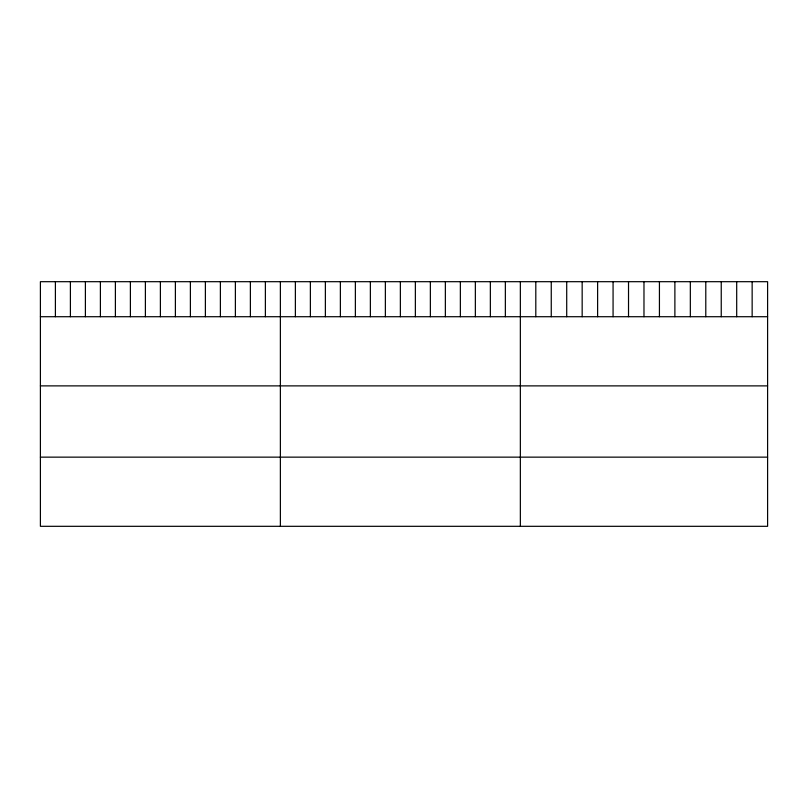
<?xml version="1.0" encoding="UTF-8"?>
<svg xmlns="http://www.w3.org/2000/svg" width="808" height="808" viewBox="0 0 808 808"><rect width="100%" height="100%" fill="white"/><g stroke="black" fill="none" stroke-linecap="round" stroke-linejoin="round"><path stroke-width="1.21" d="M767.6 316.716L767.6 526.311L40.4 526.311L40.4 281.689L767.6 281.689L767.6 316.716L40.4 316.716M40.4 385.881L767.6 385.881M40.4 457.146L767.6 457.146M752.147 281.689L752.147 316.716M736.694 281.689L736.694 316.716M721.241 281.689L721.241 316.716M705.788 281.689L705.788 316.716M690.335 281.689L690.335 316.716M674.882 281.689L674.882 316.716M659.429 281.689L659.429 316.716M643.976 281.689L643.976 316.716M628.523 281.689L628.523 316.716M613.07 281.689L613.07 316.716M597.617 281.689L597.617 316.716M582.164 281.689L582.164 316.716M566.711 281.689L566.711 316.716M551.258 281.689L551.258 316.716M535.805 281.689L535.805 316.716M520.352 281.689L520.352 526.311M505.354 281.689L505.354 316.716M490.355 281.689L490.355 316.716M475.356 281.689L475.356 316.716M460.358 281.689L460.358 316.716M445.359 281.689L445.359 316.716M430.361 281.689L430.361 316.716M415.363 281.689L415.363 316.716M400.364 281.689L400.364 316.716M385.365 281.689L385.365 316.716M370.367 281.689L370.367 316.716M355.369 281.689L355.369 316.716M340.37 281.689L340.37 316.716M325.371 281.689L325.371 316.716M310.373 281.689L310.373 316.716M295.375 281.689L295.375 316.716M280.376 281.689L280.376 526.311M265.377 281.689L265.377 316.716M250.379 281.689L250.379 316.716M235.381 281.689L235.381 316.716M220.382 281.689L220.382 316.716M205.383 281.689L205.383 316.716M190.385 281.689L190.385 316.716M175.387 281.689L175.387 316.716M160.388 281.689L160.388 316.716M145.389 281.689L145.389 316.716M130.391 281.689L130.391 316.716M115.392 281.689L115.392 316.716M100.394 281.689L100.394 316.716M85.395 281.689L85.395 316.716M70.397 281.689L70.397 316.716M55.398 281.689L55.398 316.716"/></g></svg>
